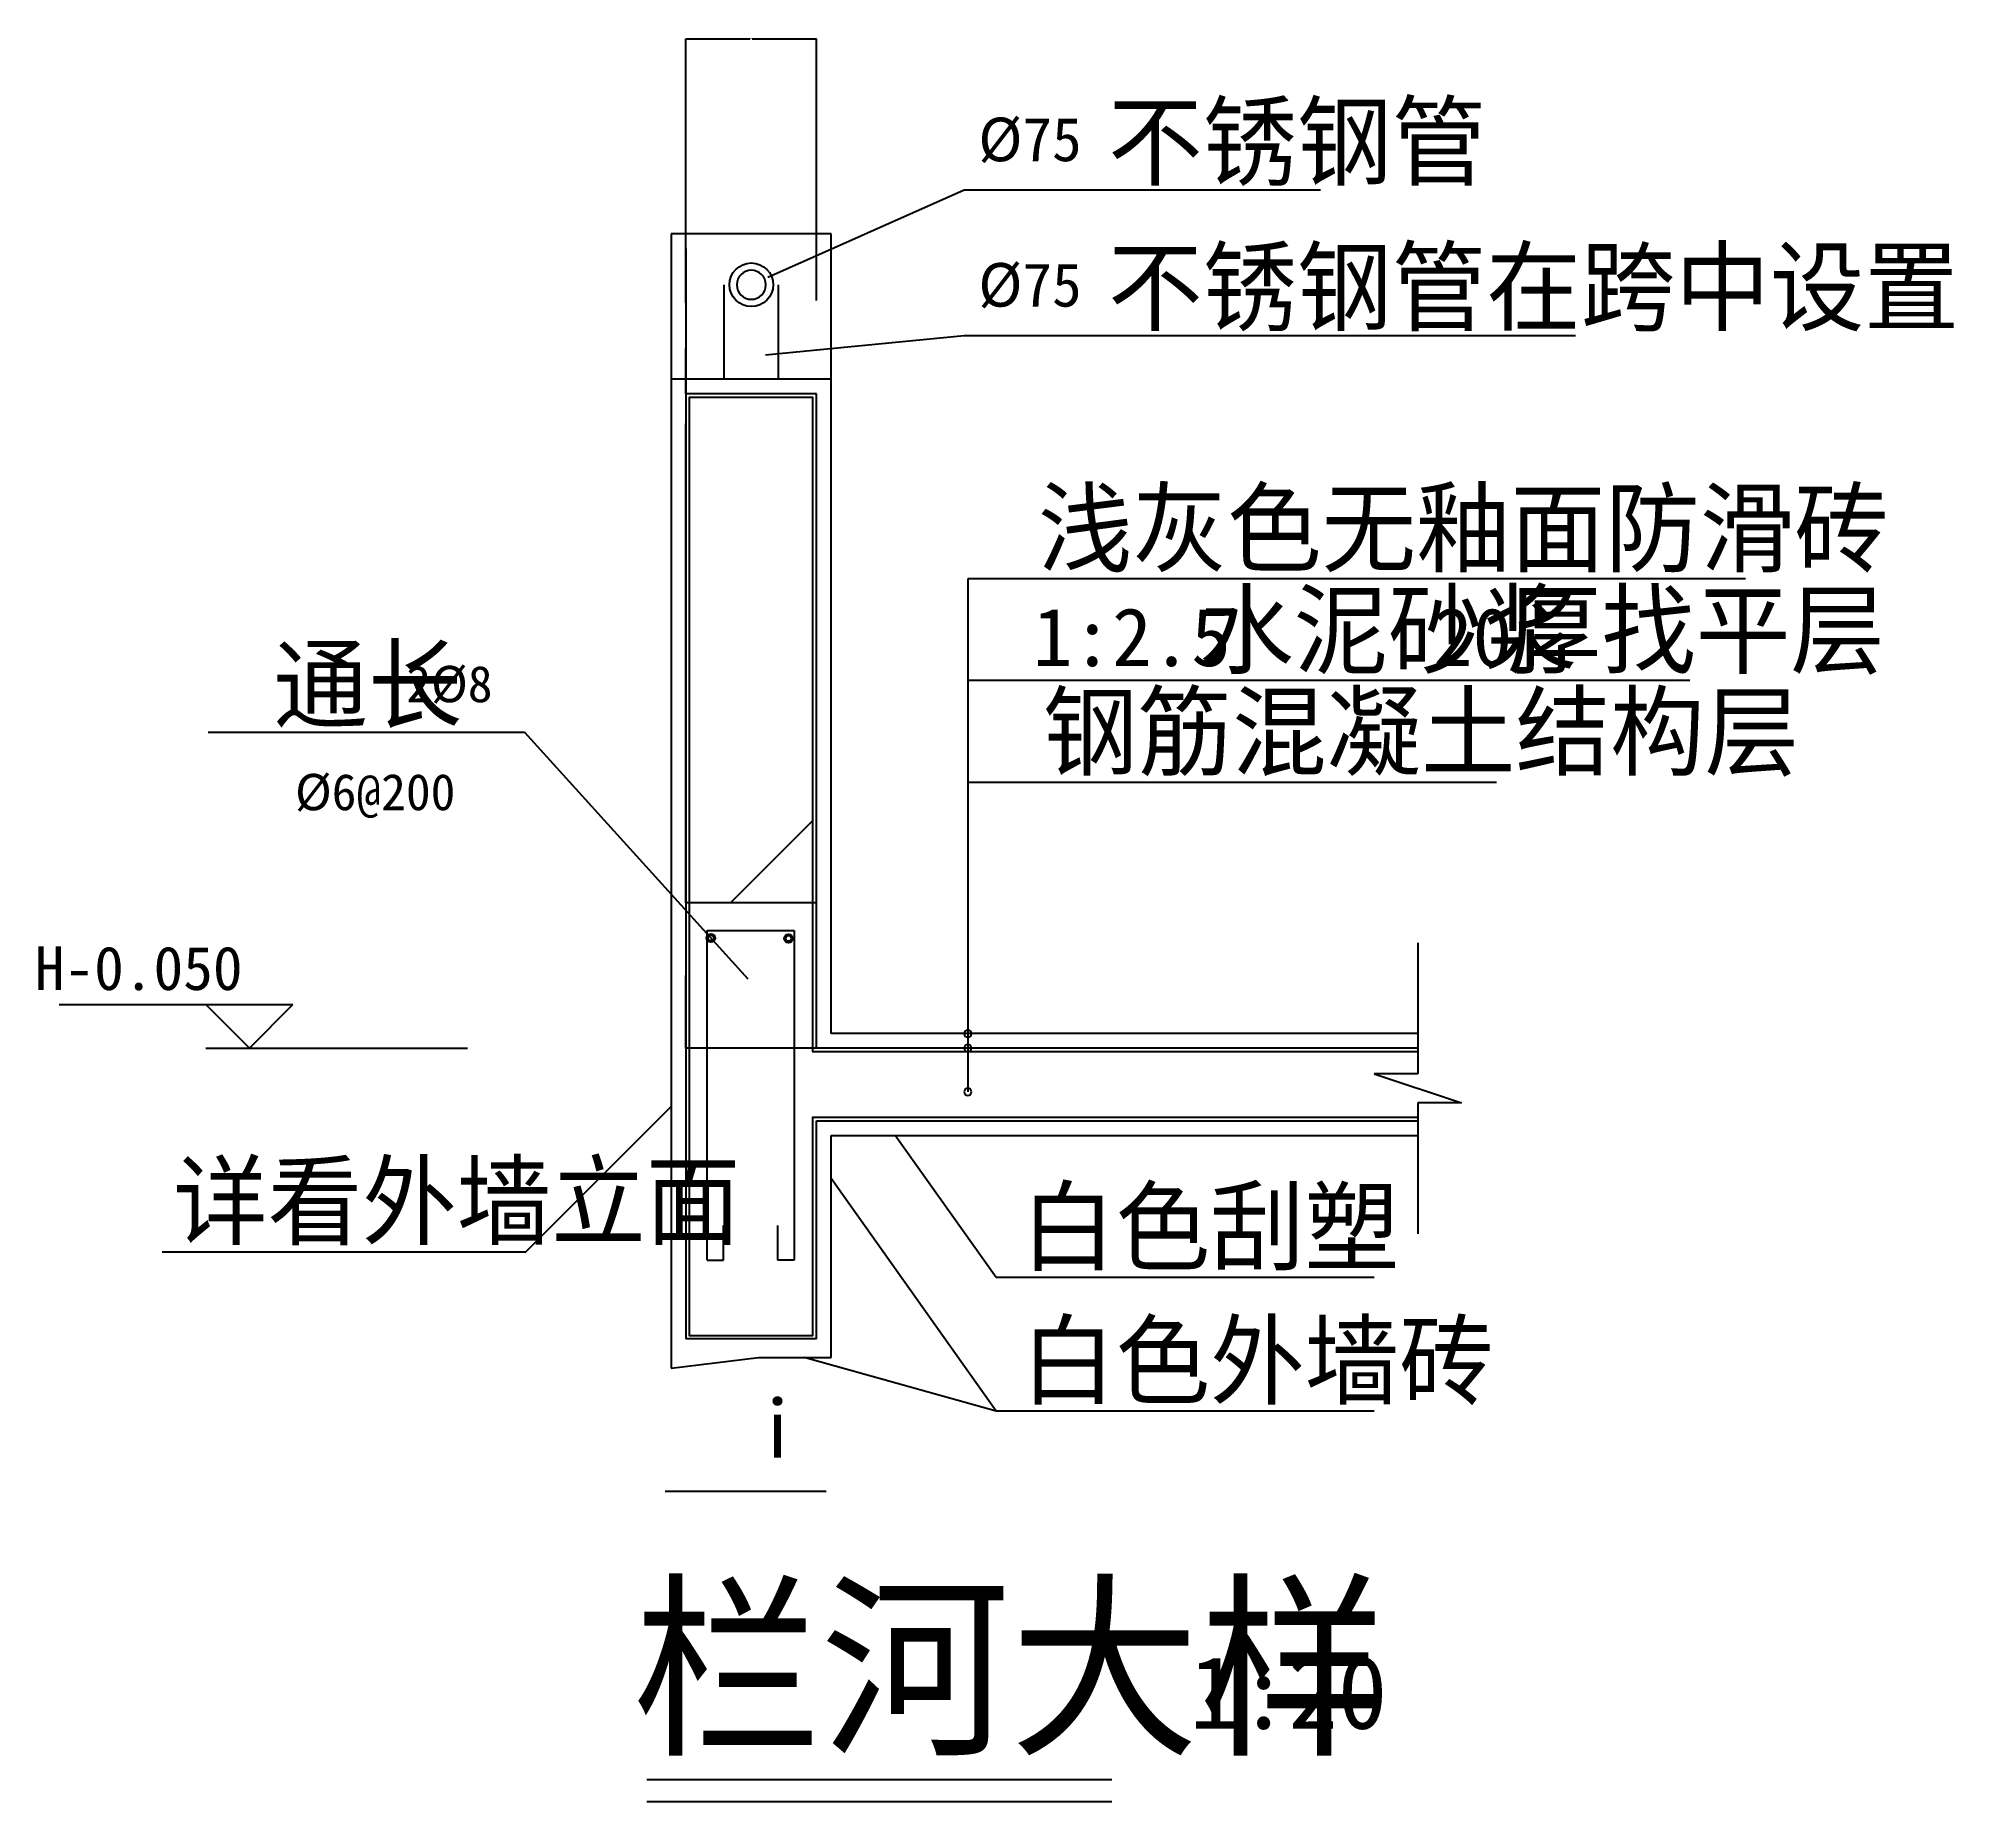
# Model space of a CAD drawing. Header units: metres. Extents: x -4090 to -1456, y 1014 to 3439.
import ezdxf

# ---------------------------------------------------------------- set-up
doc = ezdxf.new("R2010")
doc.units = ezdxf.units.M
for name, color, linetype in [('LM', 141, 'Continuous'), ('PUB_DIM', 3, 'Continuous'), ('PUB_TEXT', 7, 'Continuous'), ('PUB_WALL', 255, 'Continuous'), ('S_FLOOR', 2, 'Continuous'), ('S_SURFACE', 6, 'Continuous'), ('S_WALL', 255, 'Continuous')]:
    doc.layers.add(name, color=color, linetype=linetype)
doc.dimstyles.get("Standard").update_dxf_attribs({"dimtxt": 2.5, "dimasz": 2.5, "dimexe": 1.25, "dimexo": 0.625, "dimtad": 1, "dimcen": 2.5, "dimazin": 3, "dimtfac": 1, "dimtmove": 0, "dimatfit": 3})

# ---------------------------------------------------------------- blocks, each defined once
blk = doc.blocks.new('*D1')
for p, q in [((-3200, 3078.23), (-3200, 3438.37)), ((-3199.75, 3438.37), (-3111.5, 3438.37)), ((-3108.5, 3438.37), (-3020.25, 3438.37)), ((-3020, 3078.23), (-3020, 3438.37))]:
    blk.add_line(p, q)
at = {"layer": 'Defpoints'}
for p in [(-3200, 3438.37), (-3200, 3078.23), (-3020, 3078.23)]:
    blk.add_point(p, dxfattribs=at)
at = {"layer": 'PUB_DIM', "insert": (-3110, 3438.37), "char_height": 1, "attachment_point": 5}
blk.add_mtext('180', dxfattribs=at)
blk = doc.blocks.new('*D2')
for p, q in [((-3200, 3150), (-3200, 2908.74)), ((-3200.25, 2908.74), (-3200.5, 2908.74)), ((-3200, 2250), (-3200, 2908.74)), ((-3200, 2908.74), (-3200, 2908.74)), ((-3199.75, 2908.74), (-3199.5, 2908.74))]:
    blk.add_line(p, q)
at = {"layer": 'Defpoints'}
for p in [(-3200, 3150), (-3200, 2908.74), (-3200, 2250)]:
    blk.add_point(p, dxfattribs=at)
at = {"layer": 'PUB_DIM', "insert": (-3200, 2909.865), "char_height": 1, "attachment_point": 5}
blk.add_mtext('950', dxfattribs=at)
blk = doc.blocks.new('*D3')
for p, q in [((-3200, 2250), (-3200, 2150)), ((-3200.25, 2150), (-3200.5, 2150)), ((-3200, 2050), (-3200, 2150)), ((-3200, 2150), (-3200, 2150)), ((-3199.75, 2150), (-3199.5, 2150))]:
    blk.add_line(p, q)
at = {"layer": 'Defpoints'}
for p in [(-3200, 2250), (-3200, 2150), (-3200, 2050)]:
    blk.add_point(p, dxfattribs=at)
at = {"layer": 'PUB_DIM', "insert": (-3200, 2151.125), "char_height": 1, "attachment_point": 5}
blk.add_mtext('150', dxfattribs=at)
blk = doc.blocks.new('*D4')
for p, q in [((-3200.25, 3239.25), (-3200.5, 3239.25)), ((-3200, 3150), (-3200, 3239.25)), ((-3200, 3075), (-3200, 3239.25)), ((-3200, 3239.25), (-3200, 3239.25)), ((-3199.75, 3239.25), (-3199.5, 3239.25))]:
    blk.add_line(p, q)
at = {"layer": 'Defpoints'}
for p in [(-3200, 3239.25), (-3200, 3150), (-3200, 3075)]:
    blk.add_point(p, dxfattribs=at)
at = {"layer": 'PUB_DIM', "insert": (-3200, 3240.375), "char_height": 1, "attachment_point": 5}
blk.add_mtext('0', dxfattribs=at)
blk = doc.blocks.new('*D5')
for p, q in [((-3200, 3075), (-3200, 3012.5)), ((-3200.25, 3012.5), (-3200.5, 3012.5)), ((-3200, 2950), (-3200, 3012.5)), ((-3200, 3012.5), (-3200, 3012.5)), ((-3199.75, 3012.5), (-3199.5, 3012.5))]:
    blk.add_line(p, q)
at = {"layer": 'Defpoints'}
for p in [(-3200, 3075), (-3200, 3012.5), (-3200, 2950)]:
    blk.add_point(p, dxfattribs=at)
at = {"layer": 'PUB_DIM', "insert": (-3200, 3013.625), "char_height": 1, "attachment_point": 5}
blk.add_mtext('0', dxfattribs=at)

msp = doc.modelspace()

# ---------------------------------------------------------------- hatches: boundary and pattern name
at = {"layer": 'LM'}
h = msp.add_hatch(dxfattribs=at)
h.set_pattern_fill('ANSI31', scale=300)
h.paths.add_polyline_path([(-3025, 2945), (-3195, 2945), (-3195, 2250), (-3025, 2250)])

# ---------------------------------------------------------------- linework, layer by layer
for points in [[(-2613.74, 1043.84), (-3253.5, 1043.84)], [(-2613.74, 1013.56), (-3253.5, 1013.56)]]:
    msp.add_lwpolyline(points)
for p, q in [((-2817.13, 3230), (-3087.13, 3110)), ((-2327.13, 3230), (-2817.13, 3230)), ((-3147.64, 3100), (-3147.64, 2970)), ((-3072.64, 3100), (-3072.64, 2970)), ((-2817.13, 3030), (-3090.14, 3003.18)), ((-1976.46, 3030), (-2817.13, 3030)), ((-3856.43, 2484.55), (-3421.42, 2484.55)), ((-3421.42, 2484.55), (-3114.46, 2145.45))]:
    msp.add_line(p, q, dxfattribs=at)
at = {"layer": 'PUB_DIM'}
for p, q in [((-4061.71, 2110), (-3740, 2110)), ((-3860, 2110), (-3800, 2050)), ((-3800, 2050), (-3740, 2110)), ((-3860, 2050), (-3500, 2050))]:
    msp.add_line(p, q, dxfattribs=at)
msp.add_lwpolyline([(-3228.4, 1440.46), (-3006.96, 1440.46)], dxfattribs=at)
at = {"layer": 'PUB_WALL'}
msp.add_lwpolyline([(-3129.72, 3100, 1), (-3089.72, 3100, 1), (-3129.72, 3100, 1)], format="xyb", dxfattribs=at)
for points in [[(-2193.24, 2045), (-3025, 2045), (-3025, 2945), (-3195, 2945), (-3195, 1655), (-3025, 1655), (-3025, 1955), (-2193.24, 1955)], [(-3020, 2250), (-3200, 2250)]]:
    msp.add_lwpolyline(points, dxfattribs=at)
at = {"layer": 'S_FLOOR'}
for p, q in [((-3200, 2950), (-3200, 1650)), ((-3020, 2950), (-3200, 2950)), ((-3020, 2050), (-3020, 2950)), ((-3020, 2250), (-3200, 2250)), ((-2193.24, 2050), (-3020, 2050)), ((-3020, 1950), (-2193.24, 1950)), ((-3020, 1650), (-3020, 1950)), ((-3020, 1650), (-3200, 1650))]:
    msp.add_line(p, q, dxfattribs=at)
msp.add_circle((-3109.72, 3100), 30, dxfattribs=at)
at = {"layer": 'S_SURFACE'}
for p, q in [((-3220, 3170), (-3220, 1609.68)), ((-3000, 3170), (-3220, 3170)), ((-3000, 2070), (-3000, 3170)), ((-3000, 2970), (-3220, 2970)), ((-2811.94, 2695.5), (-2811.94, 1990)), ((-1742.59, 2695.5), (-2811.94, 2695.5)), ((-1818.95, 2555.5), (-2811.94, 2555.5)), ((-2085.17, 2415.5), (-2811.94, 2415.5)), ((-2193.24, 2194.67), (-2193.24, 2014.67)), ((-2193.24, 2070), (-3000, 2070)), ((-3020, 2050), (-3200, 2050)), ((-2193.24, 2014.67), (-2253.24, 2014.67)), ((-2253.24, 2014.67), (-2133.24, 1974.67)), ((-3420, 1770), (-3220, 1970)), ((-2193.24, 1974.67), (-2193.24, 1794.67)), ((-2133.24, 1974.67), (-2193.24, 1974.67)), ((-3000, 1930), (-2193.24, 1930)), ((-3000, 1624.68), (-3000, 1930)), ((-2773.24, 1734.48), (-2911.76, 1930)), ((-2773.24, 1550.6), (-3000, 1870.68)), ((-3920, 1770), (-3420, 1770)), ((-2253.24, 1734.48), (-2773.24, 1734.48)), ((-3220, 1609.68), (-3100, 1624.68)), ((-3100, 1624.68), (-3000, 1624.68)), ((-2773.24, 1550.6), (-3037.22, 1624.68)), ((-2253.24, 1550.6), (-2773.24, 1550.6))]:
    msp.add_line(p, q, dxfattribs=at)
for centre, start, end in [((-2811.94, 2070), 0, 180), ((-2811.94, 2070), 180, 0), ((-2811.94, 2050), 0, 180), ((-2811.94, 2050), 180, 0), ((-2811.94, 1990), 0, 180), ((-2811.94, 1990), 180, 0)]:
    msp.add_arc(centre, 5, start, end, dxfattribs=at)
at = {"layer": 'S_WALL'}
for p, q in [((-3170.5, 1758.5), (-3170.5, 2212)), ((-3170.5, 2212), (-3050.66, 2212)), ((-3050.66, 2212), (-3050.66, 1758.5)), ((-3147.94, 1758.5), (-3147.94, 1806.07)), ((-3073.22, 1758.5), (-3073.22, 1806.07)), ((-3170.5, 1758.5), (-3147.94, 1758.5)), ((-3050.66, 1758.5), (-3073.22, 1758.5))]:
    msp.add_line(p, q, dxfattribs=at)
for centre, radius in [((-3165.3, 2201.51), 5.93), ((-3165.3, 2201.51), 3.93), ((-3058.43, 2200.91), 5.93), ((-3058.43, 2200.91), 3.93)]:
    msp.add_circle(centre, radius, dxfattribs=at)

# ---------------------------------------------------------------- texts
at = {"layer": 'PUB_DIM'}
for s, height, p in [('%%c75', 60, (-2797.55, 3270)), ('%%c75', 60, (-2797.55, 3070)), ('H-0.050', 60, (-4095.04, 2130)), ('i', 80, (-3100.9, 1486.69))]:
    msp.add_text(s, height=height, dxfattribs=at).set_placement(p)
at = {"layer": 'PUB_TEXT'}
for s, height, p in [('不锈钢管', 100, (-2619.11, 3247.17)), ('不锈钢管在跨中设置', 100, (-2619.11, 3047.17)), ('浅灰色无釉面防滑砖', 100, (-2715.51, 2715.5)), ('水泥砂浆', 100, (-2493.91, 2575.5)), ('厚找平层', 100, (-2070.92, 2575.5)), ('1:2.5', 80, (-2722.41, 2575.5)), ('20', 80, (-2172.24, 2575.5)), ('通长', 100, (-3767, 2500.46)), ('2%%c8', 50, (-3584.12, 2525.89)), ('钢筋混凝土结构层', 100, (-2708.73, 2435.5)), ('%%c6@200', 50, (-3737.24, 2377.32)), ('详看外墙立面', 100, (-3904.88, 1790)), ('白色刮塑', 100, (-2738.75, 1754.48)), ('白色外墙砖', 100, (-2738.75, 1570.6)), ('栏河大样', 200, (-3273.86, 1098.5)), ('1:20', 100, (-2507.27, 1113.83))]:
    msp.add_text(s, height=height, dxfattribs=at).set_placement(p)

# ---------------------------------------------------------------- dimensions: what is measured, and where the dimension line sits
at = {"layer": 'PUB_DIM'}
for base, p1, p2, picture, middle in [((-3200, 3438.37), (-3200, 3078.23), (-3020, 3078.23), '*D1', (-3110, 3438.37)), ((-3200, 3239.25), (-3200, 3150), (-3200, 3075), '*D4', (-3200, 3240.375)), ((-3200, 3012.5), (-3200, 3075), (-3200, 2950), '*D5', (-3200, 3013.625))]:
    dim = msp.add_linear_dim(base=base, p1=p1, p2=p2, dimstyle='Standard', dxfattribs=at)
    dim.commit()
    dim.dimension.update_dxf_attribs({"geometry": picture, "text_midpoint": middle})
for base, p1, p2, text, picture, middle in [((-3200, 2908.74), (-3200, 2250), (-3200, 3150), '950', '*D2', (-3200, 2909.865)), ((-3200, 2150), (-3200, 2050), (-3200, 2250), '150', '*D3', (-3200, 2151.125))]:
    dim = msp.add_linear_dim(base=base, p1=p1, p2=p2, text=text, dimstyle='Standard', dxfattribs=at)
    dim.commit()
    dim.dimension.update_dxf_attribs({"geometry": picture, "text_midpoint": middle})

doc.saveas('drawing.dxf')
